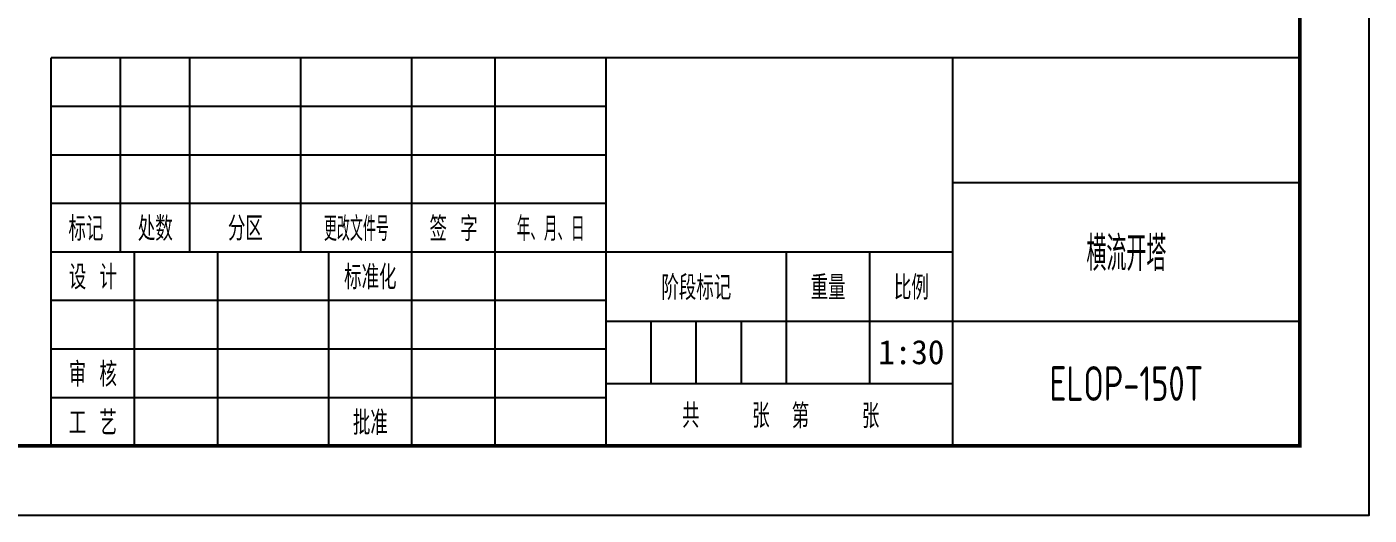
# Model space of a CAD drawing. Header units: millimetres. Extents: x 30580 to 65675, y -20119 to -7519.
# Drawn here: x 42595 to 48400, y -20119 to -18005 of the extents above; entities that cross this region are included whole.
import ezdxf
from ezdxf.enums import TextEntityAlignment as Align

# ---------------------------------------------------------------- set-up
doc = ezdxf.new("R2010")
doc.units = ezdxf.units.MM
for name, color, linetype in [('00', 7, 'Continuous'), ('1', 1, 'Continuous'), ('border', 7, 'Continuous'), ('text', 7, 'Continuous')]:
    doc.layers.add(name, color=color, linetype=linetype)
doc.styles.add('YKYHZ', font='gbenor.shx', dxfattribs={"bigfont": 'gbcbig.shx'})
doc.styles.add('陈杰（2）', font='gbenor.shx', dxfattribs={"width": 0.8, "bigfont": 'gbcbig.shx'})

# ---------------------------------------------------------------- blocks, each defined once
blk = doc.blocks.new('*U100')
at = {"layer": '00', "color": 7, "linetype": 'Continuous'}
for p, q in [((17520, 1980), (12120, 1980)), ((12120, 300), (12120, 1980)), ((12420, 1140), (12420, 1980)), ((12720, 1140), (12720, 1980)), ((13200, 1140), (13200, 1980)), ((13680, 300), (13680, 1980)), ((14040, 300), (14040, 1980)), ((14520, 300), (14520, 1980)), ((16020, 300), (16020, 1980)), ((17520, 300), (17520, 1980)), ((16020, 1440), (17520, 1440)), ((12120, 1350), (14520, 1350)), ((12120, 1140), (16020, 1140)), ((12480, 300), (12480, 1140)), ((12840, 300), (12840, 1140)), ((13320, 300), (13320, 1140)), ((15300, 570), (15300, 1140)), ((15660, 570), (15660, 1140)), ((12120, 930), (14520, 930)), ((14520, 840), (17520, 840)), ((14520, 570), (16020, 570)), ((12120, 300), (17520, 300))]:
    blk.add_line(p, q, dxfattribs=at)
at = {"layer": '1', "color": 1, "linetype": 'Continuous'}
for p, q in [((12120, 1770), (14520, 1770)), ((12120, 1560), (14520, 1560)), ((14715, 570), (14715, 840)), ((14910, 570), (14910, 840)), ((15105, 570), (15105, 840)), ((12120, 720), (14520, 720)), ((12120, 510), (14520, 510))]:
    blk.add_line(p, q, dxfattribs=at)
at = {"layer": 'border', "color": 1, "linetype": 'Continuous'}
blk.add_lwpolyline([(0, 0), (17820, 0), (17820, 12600), (0, 12600)], close=True, dxfattribs=at)
at = {"layer": 'border', "color": 7, "linetype": 'Continuous', "const_width": 15}
blk.add_lwpolyline([(750, 300), (17520, 300), (17520, 12300), (750, 12300)], close=True, dxfattribs=at)
at = {"layer": 'text', "color": 7, "linetype": 'Continuous', "style": 'YKYHZ'}
for s, p in [('标记', (12270, 1245)), ('处数', (12570, 1245)), ('分区', (12960, 1245)), ('签 字', (13860, 1245)), ('设 计', (12300, 1035)), ('标准化', (13500, 1035)), ('阶段标记', (14910, 990)), ('重量', (15480, 990)), ('比例', (15840, 990)), ('审 核', (12300, 615)), ('共    张', (15037.64578512682, 435)), ('第    张', (15512.23542392266, 434.4844405732286)), ('工 艺', (12300, 405)), ('批准', (13500, 405))]:
    blk.add_text(s, height=105, dxfattribs=at).set_placement(p, align=Align.MIDDLE)
for s, width, p in [('更改文件号', 0.7455170832377892, (13440, 1245)), ('年、月、日', 0.7753875506797041, (14280, 1245))]:
    blk.add_text(s, height=105, dxfattribs=dict(at, width=width)).set_placement(p, align=Align.MIDDLE)

msp = doc.modelspace()

# ---------------------------------------------------------------- block references
at = {"layer": 'border', "linetype": 'Continuous'}
msp.add_blockref('*U100', (30580.42081702953, -20118.69819061631), dxfattribs=at)

# ---------------------------------------------------------------- texts
at = {"layer": 'border', "color": 0, "ltscale": 150, "style": '陈杰（2）', "width": 0.8}
for s, p in [('横流开塔', (47350.420825068, -18978.69819061631)), ('ELOP-150T', (47350.42082426415, -19548.69819061631))]:
    msp.add_text(s, height=150, dxfattribs=at).set_placement(p, align=Align.MIDDLE)
at = {"layer": 'border', "color": 0, "ltscale": 150}
msp.add_text('1:30', height=105, dxfattribs=at).set_placement((46420.42082064685, -19413.69819061631), align=Align.MIDDLE)

doc.saveas('drawing.dxf')
